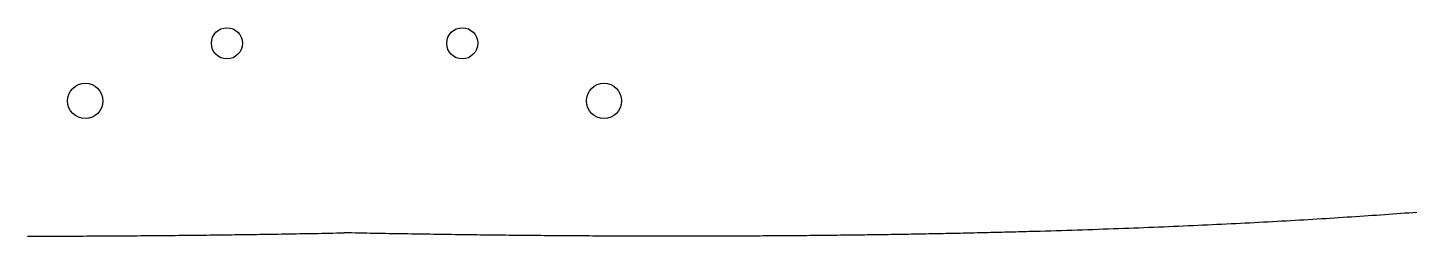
# Model space of a CAD drawing. Header units: millimetres. Extents: x 79 to 221, y -141 to -59.
# Drawn here: x 140.84 to 180.97, y -141.08 to -135.05 of the extents above; entities that cross this region are included whole.
import ezdxf

# ---------------------------------------------------------------- set-up
doc = ezdxf.new("R2010")
doc.units = ezdxf.units.MM
doc.layers.add('Edge.Cuts', color=254, linetype='CONTINUOUS', true_color=0xd0d2cd)

msp = doc.modelspace()

# ---------------------------------------------------------------- linework, layer by layer
at = {"layer": 'Edge.Cuts', "linetype": 'CONTINUOUS'}
for p, q in [((180.524533, -140.422899), (180.407767, -140.431403)), ((180.640831, -140.414354), (180.524533, -140.422899)), ((180.756664, -140.405768), (180.640831, -140.414354)), ((180.872032, -140.397142), (180.756664, -140.405768)), ((180.986937, -140.388476), (180.872032, -140.397142)), ((173.239437, -140.827383), (173.095033, -140.833115)), ((173.383322, -140.821594), (173.239437, -140.827383)), ((173.526689, -140.815746), (173.383322, -140.821594)), ((173.669537, -140.809842), (173.526689, -140.815746)), ((173.811869, -140.80388), (173.669537, -140.809842)), ((173.953686, -140.797862), (173.811869, -140.80388)), ((174.094987, -140.791787), (173.953686, -140.797862)), ((174.235774, -140.785656), (174.094987, -140.791787)), ((174.376049, -140.779469), (174.235774, -140.785656)), ((174.515811, -140.773227), (174.376049, -140.779469)), ((174.655063, -140.76693), (174.515811, -140.773227)), ((174.793804, -140.760578), (174.655063, -140.76693)), ((174.932036, -140.754171), (174.793804, -140.760578)), ((175.06976, -140.74771), (174.932036, -140.754171)), ((175.206977, -140.741195), (175.06976, -140.74771)), ((175.343687, -140.734626), (175.206977, -140.741195)), ((175.479892, -140.728004), (175.343687, -140.734626)), ((175.615593, -140.721329), (175.479892, -140.728004)), ((175.75079, -140.714601), (175.615593, -140.721329)), ((175.885484, -140.707821), (175.75079, -140.714601)), ((176.019677, -140.700989), (175.885484, -140.707821)), ((176.153369, -140.694105), (176.019677, -140.700989)), ((176.286562, -140.687169), (176.153369, -140.694105)), ((176.419256, -140.680182), (176.286562, -140.687169)), ((176.551451, -140.673145), (176.419256, -140.680182)), ((176.68315, -140.666056), (176.551451, -140.673145)), ((176.814354, -140.658918), (176.68315, -140.666056)), ((176.945062, -140.651729), (176.814354, -140.658918)), ((177.075276, -140.644491), (176.945062, -140.651729)), ((177.204997, -140.637203), (177.075276, -140.644491)), ((177.334226, -140.629867), (177.204997, -140.637203)), ((177.462963, -140.622481), (177.334226, -140.629867)), ((177.591211, -140.615047), (177.462963, -140.622481)), ((177.718969, -140.607565), (177.591211, -140.615047)), ((177.846239, -140.600036), (177.718969, -140.607565)), ((177.973021, -140.592458), (177.846239, -140.600036)), ((178.099317, -140.584834), (177.973021, -140.592458)), ((178.225127, -140.577162), (178.099317, -140.584834)), ((178.350453, -140.569444), (178.225127, -140.577162)), ((178.475295, -140.56168), (178.350453, -140.569444)), ((178.599654, -140.553869), (178.475295, -140.56168)), ((178.723532, -140.546013), (178.599654, -140.553869)), ((178.846929, -140.538112), (178.723532, -140.546013)), ((178.969846, -140.530166), (178.846929, -140.538112)), ((179.092284, -140.522174), (178.969846, -140.530166)), ((179.214245, -140.514139), (179.092284, -140.522174)), ((179.335728, -140.506059), (179.214245, -140.514139)), ((179.456735, -140.497935), (179.335728, -140.506059)), ((179.577267, -140.489768), (179.456735, -140.497935)), ((179.697325, -140.481557), (179.577267, -140.489768)), ((179.816909, -140.473304), (179.697325, -140.481557)), ((179.936022, -140.465008), (179.816909, -140.473304)), ((180.054663, -140.456669), (179.936022, -140.465008)), ((180.172833, -140.448289), (180.054663, -140.456669)), ((180.290535, -140.439867), (180.172833, -140.448289)), ((180.407767, -140.431403), (180.290535, -140.439867)), ((140.833398, -141.073812), (140.927304, -141.073752)), ((140.927304, -141.073752), (141.021354, -141.07367)), ((141.021354, -141.07367), (141.115549, -141.073568)), ((141.115549, -141.073568), (141.209888, -141.073445)), ((141.209888, -141.073445), (141.304372, -141.073302)), ((141.304372, -141.073302), (141.399, -141.073137)), ((141.399, -141.073137), (141.493774, -141.072951)), ((141.493774, -141.072951), (141.588692, -141.072745)), ((141.588692, -141.072745), (141.683756, -141.072517)), ((141.683756, -141.072517), (141.778965, -141.072269)), ((141.778965, -141.072269), (141.874319, -141.071999)), ((141.874319, -141.071999), (141.969818, -141.071709)), ((141.969818, -141.071709), (142.065463, -141.071397)), ((142.065463, -141.071397), (142.161254, -141.071064)), ((142.161254, -141.071064), (142.257191, -141.07071)), ((142.257191, -141.07071), (142.353273, -141.070335)), ((142.353273, -141.070335), (142.449501, -141.069938)), ((142.449501, -141.069938), (142.545876, -141.06952)), ((142.545876, -141.06952), (142.642396, -141.069081)), ((142.642396, -141.069081), (142.739063, -141.06862)), ((142.739063, -141.06862), (142.835876, -141.068138)), ((142.835876, -141.068138), (142.932836, -141.067634)), ((142.932836, -141.067634), (143.029943, -141.067109)), ((143.029943, -141.067109), (143.127196, -141.066562)), ((143.127196, -141.066562), (143.224596, -141.065994)), ((143.224596, -141.065994), (143.322143, -141.065404)), ((143.322143, -141.065404), (143.419837, -141.064792)), ((143.419837, -141.064792), (143.517679, -141.064159)), ((143.517679, -141.064159), (143.615667, -141.063504)), ((143.615667, -141.063504), (143.713803, -141.062827)), ((143.713803, -141.062827), (143.812087, -141.062128)), ((143.812087, -141.062128), (143.910518, -141.061408)), ((143.910518, -141.061408), (144.009097, -141.060665)), ((144.009097, -141.060665), (144.107824, -141.059901)), ((144.107824, -141.059901), (144.206699, -141.059114)), ((144.206699, -141.059114), (144.305722, -141.058306)), ((144.305722, -141.058306), (144.404893, -141.057476)), ((144.404893, -141.057476), (144.504212, -141.056623)), ((144.504212, -141.056623), (144.60368, -141.055749)), ((144.60368, -141.055749), (144.703296, -141.054852)), ((144.703296, -141.054852), (144.803061, -141.053933)), ((144.803061, -141.053933), (144.902975, -141.052992)), ((144.902975, -141.052992), (145.003037, -141.052028)), ((145.003037, -141.052028), (145.103248, -141.051042)), ((145.103248, -141.051042), (145.203609, -141.050034)), ((145.203609, -141.050034), (145.304119, -141.049004)), ((145.304119, -141.049004), (145.404778, -141.047951)), ((145.404778, -141.047951), (145.505586, -141.046875)), ((145.505586, -141.046875), (145.606544, -141.045777)), ((145.606544, -141.045777), (145.707651, -141.044657)), ((145.707651, -141.044657), (145.808908, -141.043514)), ((145.808908, -141.043514), (145.910316, -141.042348)), ((145.910316, -141.042348), (146.011873, -141.04116)), ((146.011873, -141.04116), (146.11358, -141.039949)), ((146.11358, -141.039949), (146.215437, -141.038715)), ((146.215437, -141.038715), (146.317444, -141.037459)), ((146.317444, -141.037459), (146.419602, -141.036179)), ((146.419602, -141.036179), (146.521911, -141.034877)), ((146.521911, -141.034877), (146.62437, -141.033552)), ((146.62437, -141.033552), (146.72698, -141.032204)), ((146.72698, -141.032204), (146.82974, -141.030833)), ((146.82974, -141.030833), (146.932652, -141.029439)), ((146.932652, -141.029439), (147.035714, -141.028022)), ((147.035714, -141.028022), (147.138928, -141.026582)), ((147.138928, -141.026582), (147.242293, -141.025119)), ((147.242293, -141.025119), (147.34581, -141.023632)), ((147.34581, -141.023632), (147.449478, -141.022123)), ((147.449478, -141.022123), (147.553297, -141.02059)), ((147.553297, -141.02059), (147.657268, -141.019034)), ((147.657268, -141.019034), (147.761391, -141.017455)), ((147.761391, -141.017455), (147.865666, -141.015852)), ((147.865666, -141.015852), (147.970093, -141.014226)), ((147.970093, -141.014226), (148.074673, -141.012576)), ((148.074673, -141.012576), (148.179404, -141.010903)), ((148.179404, -141.010903), (148.284288, -141.009207)), ((148.284288, -141.009207), (148.389324, -141.007487)), ((148.389324, -141.007487), (148.494513, -141.005743)), ((148.494513, -141.005743), (148.599855, -141.003976)), ((148.599855, -141.003976), (148.70535, -141.002185)), ((148.70535, -141.002185), (148.810997, -141.000371)), ((148.810997, -141.000371), (148.916798, -140.998533)), ((148.916798, -140.998533), (149.022751, -140.996671)), ((149.022751, -140.996671), (149.128858, -140.994785)), ((149.128858, -140.994785), (149.235118, -140.992875)), ((149.235118, -140.992875), (149.341532, -140.990942)), ((149.341532, -140.990942), (149.448099, -140.988984)), ((149.448099, -140.988984), (149.554821, -140.987003)), ((149.554821, -140.987003), (149.661695, -140.984997)), ((149.661695, -140.984997), (149.768724, -140.982968)), ((149.768724, -140.982968), (149.875907, -140.980915)), ((149.875907, -140.980915), (149.983244, -140.978837)), ((150.092684, -140.980956), (149.983244, -140.978837)), ((150.201963, -140.983051), (150.092684, -140.980956)), ((150.311083, -140.985121), (150.201963, -140.983051)), ((150.420042, -140.987167), (150.311083, -140.985121)), ((150.528841, -140.989189), (150.420042, -140.987167)), ((150.637481, -140.991187), (150.528841, -140.989189)), ((150.745961, -140.99316), (150.637481, -140.991187)), ((150.854281, -140.99511), (150.745961, -140.99316)), ((150.962442, -140.997035), (150.854281, -140.99511)), ((151.070443, -140.998937), (150.962442, -140.997035)), ((151.178285, -141.000814), (151.070443, -140.998937)), ((151.285969, -141.002667), (151.178285, -141.000814)), ((151.393493, -141.004497), (151.285969, -141.002667)), ((151.500858, -141.006303), (151.393493, -141.004497)), ((151.608065, -141.008085), (151.500858, -141.006303)), ((151.715113, -141.009843), (151.608065, -141.008085)), ((151.822002, -141.011577), (151.715113, -141.009843)), ((151.928733, -141.013288), (151.822002, -141.011577)), ((152.035306, -141.014975), (151.928733, -141.013288)), ((152.141721, -141.016638), (152.035306, -141.014975)), ((152.247977, -141.018278), (152.141721, -141.016638)), ((152.354076, -141.019894), (152.247977, -141.018278)), ((152.460017, -141.021486), (152.354076, -141.019894)), ((152.5658, -141.023056), (152.460017, -141.021486)), ((152.671426, -141.024601), (152.5658, -141.023056)), ((152.776894, -141.026124), (152.671426, -141.024601)), ((152.882205, -141.027623), (152.776894, -141.026124)), ((152.987359, -141.029098), (152.882205, -141.027623)), ((153.092355, -141.03055), (152.987359, -141.029098)), ((153.197195, -141.031979), (153.092355, -141.03055)), ((153.301878, -141.033385), (153.197195, -141.031979)), ((153.406404, -141.034768), (153.301878, -141.033385)), ((153.510773, -141.036127), (153.406404, -141.034768)), ((153.614986, -141.037464), (153.510773, -141.036127)), ((153.719043, -141.038777), (153.614986, -141.037464)), ((153.822943, -141.040068), (153.719043, -141.038777)), ((153.926687, -141.041335), (153.822943, -141.040068)), ((154.030275, -141.042579), (153.926687, -141.041335)), ((154.133708, -141.043801), (154.030275, -141.042579)), ((154.236984, -141.044999), (154.133708, -141.043801)), ((154.340105, -141.046175), (154.236984, -141.044999)), ((154.44307, -141.047328), (154.340105, -141.046175)), ((154.54588, -141.048459), (154.44307, -141.047328)), ((154.648534, -141.049566), (154.54588, -141.048459)), ((154.751034, -141.050651), (154.648534, -141.049566)), ((154.853378, -141.051713), (154.751034, -141.050651)), ((154.955567, -141.052753), (154.853378, -141.051713)), ((155.057602, -141.05377), (154.955567, -141.052753)), ((155.159481, -141.054764), (155.057602, -141.05377)), ((155.261206, -141.055736), (155.159481, -141.054764)), ((155.362777, -141.056686), (155.261206, -141.055736)), ((155.464193, -141.057613), (155.362777, -141.056686)), ((155.565455, -141.058518), (155.464193, -141.057613)), ((155.666563, -141.0594), (155.565455, -141.058518)), ((155.767517, -141.06026), (155.666563, -141.0594)), ((155.868317, -141.061098), (155.767517, -141.06026)), ((155.968963, -141.061914), (155.868317, -141.061098)), ((156.069455, -141.062707), (155.968963, -141.061914)), ((156.169794, -141.063479), (156.069455, -141.062707)), ((156.26998, -141.064228), (156.169794, -141.063479)), ((156.370012, -141.064955), (156.26998, -141.064228)), ((156.469891, -141.06566), (156.370012, -141.064955)), ((156.569617, -141.066344), (156.469891, -141.06566)), ((156.66919, -141.067005), (156.569617, -141.066344)), ((156.76861, -141.067644), (156.66919, -141.067005)), ((156.867878, -141.068262), (156.76861, -141.067644)), ((156.966993, -141.068857), (156.867878, -141.068262)), ((157.065955, -141.069431), (156.966993, -141.068857)), ((157.164765, -141.069983), (157.065955, -141.069431)), ((157.263423, -141.070513), (157.164765, -141.069983)), ((157.361929, -141.071022), (157.263423, -141.070513)), ((157.460283, -141.071509), (157.361929, -141.071022)), ((157.558484, -141.071974), (157.460283, -141.071509)), ((157.656534, -141.072418), (157.558484, -141.071974)), ((157.754433, -141.07284), (157.656534, -141.072418)), ((157.85218, -141.073241), (157.754433, -141.07284)), ((157.949775, -141.07362), (157.85218, -141.073241)), ((158.047219, -141.073978), (157.949775, -141.07362)), ((158.144512, -141.074315), (158.047219, -141.073978)), ((158.241654, -141.07463), (158.144512, -141.074315)), ((158.338645, -141.074924), (158.241654, -141.07463)), ((158.435485, -141.075197), (158.338645, -141.074924)), ((158.532175, -141.075448), (158.435485, -141.075197)), ((158.628714, -141.075678), (158.532175, -141.075448)), ((158.725102, -141.075887), (158.628714, -141.075678)), ((158.82134, -141.076075), (158.725102, -141.075887)), ((158.917428, -141.076242), (158.82134, -141.076075)), ((159.013366, -141.076388), (158.917428, -141.076242)), ((159.109154, -141.076513), (159.013366, -141.076388)), ((159.204791, -141.076617), (159.109154, -141.076513)), ((159.30028, -141.0767), (159.204791, -141.076617)), ((159.395618, -141.076762), (159.30028, -141.0767)), ((159.490807, -141.076803), (159.395618, -141.076762)), ((159.585846, -141.076824), (159.490807, -141.076803)), ((159.680737, -141.076823), (159.585846, -141.076824)), ((159.775478, -141.076802), (159.680737, -141.076823)), ((159.87007, -141.07676), (159.775478, -141.076802)), ((159.964513, -141.076698), (159.87007, -141.07676)), ((160.058807, -141.076615), (159.964513, -141.076698)), ((160.152953, -141.076512), (160.058807, -141.076615)), ((160.24695, -141.076388), (160.152953, -141.076512)), ((160.340799, -141.076243), (160.24695, -141.076388)), ((160.434499, -141.076078), (160.340799, -141.076243)), ((160.528051, -141.075892), (160.434499, -141.076078)), ((160.621455, -141.075687), (160.528051, -141.075892)), ((160.714711, -141.07546), (160.621455, -141.075687)), ((160.807819, -141.075214), (160.714711, -141.07546)), ((160.900779, -141.074947), (160.807819, -141.075214)), ((160.993592, -141.07466), (160.900779, -141.074947)), ((161.086257, -141.074353), (160.993592, -141.07466)), ((161.178775, -141.074026), (161.086257, -141.074353)), ((161.271145, -141.073678), (161.178775, -141.074026)), ((161.363369, -141.073311), (161.271145, -141.073678)), ((161.455445, -141.072923), (161.363369, -141.073311)), ((161.547374, -141.072516), (161.455445, -141.072923)), ((161.639157, -141.072088), (161.547374, -141.072516)), ((161.730793, -141.071641), (161.639157, -141.072088)), ((161.822282, -141.071173), (161.730793, -141.071641)), ((161.913625, -141.070686), (161.822282, -141.071173)), ((162.004822, -141.070179), (161.913625, -141.070686)), ((162.095872, -141.069652), (162.004822, -141.070179)), ((162.186776, -141.069106), (162.095872, -141.069652)), ((162.277535, -141.06854), (162.186776, -141.069106)), ((162.368147, -141.067954), (162.277535, -141.06854)), ((162.458614, -141.067349), (162.368147, -141.067954)), ((162.548935, -141.066724), (162.458614, -141.067349)), ((162.639111, -141.066079), (162.548935, -141.066724)), ((162.729141, -141.065415), (162.639111, -141.066079)), ((162.819026, -141.064731), (162.729141, -141.065415)), ((162.908766, -141.064029), (162.819026, -141.064731)), ((162.99836, -141.063306), (162.908766, -141.064029)), ((163.08781, -141.062565), (162.99836, -141.063306)), ((163.177115, -141.061804), (163.08781, -141.062565)), ((163.266276, -141.061023), (163.177115, -141.061804)), ((163.355292, -141.060224), (163.266276, -141.061023)), ((163.444163, -141.059405), (163.355292, -141.060224)), ((163.53289, -141.058567), (163.444163, -141.059405)), ((163.621473, -141.05771), (163.53289, -141.058567)), ((163.709912, -141.056834), (163.621473, -141.05771)), ((163.798207, -141.055939), (163.709912, -141.056834)), ((163.886358, -141.055025), (163.798207, -141.055939)), ((163.974365, -141.054092), (163.886358, -141.055025)), ((164.062229, -141.05314), (163.974365, -141.054092)), ((164.149949, -141.052169), (164.062229, -141.05314)), ((164.237526, -141.05118), (164.149949, -141.052169)), ((164.324959, -141.050171), (164.237526, -141.05118)), ((164.412249, -141.049144), (164.324959, -141.050171)), ((164.499397, -141.048098), (164.412249, -141.049144)), ((164.586401, -141.047033), (164.499397, -141.048098)), ((164.673263, -141.04595), (164.586401, -141.047033)), ((164.759982, -141.044848), (164.673263, -141.04595)), ((164.846559, -141.043727), (164.759982, -141.044848)), ((164.932993, -141.042588), (164.846559, -141.043727)), ((165.019285, -141.04143), (164.932993, -141.042588)), ((165.105434, -141.040254), (165.019285, -141.04143)), ((165.191442, -141.03906), (165.105434, -141.040254)), ((165.277307, -141.037847), (165.191442, -141.03906)), ((165.363031, -141.036615), (165.277307, -141.037847)), ((165.448613, -141.035366), (165.363031, -141.036615)), ((165.534053, -141.034098), (165.448613, -141.035366)), ((165.619352, -141.032812), (165.534053, -141.034098)), ((165.70451, -141.031508), (165.619352, -141.032812)), ((165.789526, -141.030185), (165.70451, -141.031508)), ((165.874401, -141.028844), (165.789526, -141.030185)), ((165.959136, -141.027486), (165.874401, -141.028844)), ((166.043729, -141.026109), (165.959136, -141.027486)), ((166.128181, -141.024714), (166.043729, -141.026109)), ((166.212493, -141.023302), (166.128181, -141.024714)), ((166.296665, -141.021871), (166.212493, -141.023302)), ((166.380696, -141.020423), (166.296665, -141.021871)), ((166.464586, -141.018956), (166.380696, -141.020423)), ((166.548337, -141.017472), (166.464586, -141.018956)), ((166.631947, -141.01597), (166.548337, -141.017472)), ((166.715418, -141.01445), (166.631947, -141.01597)), ((166.798748, -141.012913), (166.715418, -141.01445)), ((166.881939, -141.011358), (166.798748, -141.012913)), ((166.96499, -141.009785), (166.881939, -141.011358)), ((167.047902, -141.008195), (166.96499, -141.009785)), ((167.130675, -141.006587), (167.047902, -141.008195)), ((167.213308, -141.004962), (167.130675, -141.006587)), ((167.295802, -141.003319), (167.213308, -141.004962)), ((167.378157, -141.001659), (167.295802, -141.003319)), ((167.460374, -140.999981), (167.378157, -141.001659)), ((167.542451, -140.998286), (167.460374, -140.999981)), ((167.62439, -140.996574), (167.542451, -140.998286)), ((167.70619, -140.994844), (167.62439, -140.996574)), ((167.787852, -140.993097), (167.70619, -140.994844)), ((167.869376, -140.991333), (167.787852, -140.993097)), ((167.950761, -140.989552), (167.869376, -140.991333)), ((168.032009, -140.987754), (167.950761, -140.989552)), ((168.113118, -140.985938), (168.032009, -140.987754)), ((168.19409, -140.984106), (168.113118, -140.985938)), ((168.274924, -140.982256), (168.19409, -140.984106)), ((168.35562, -140.98039), (168.274924, -140.982256)), ((168.436179, -140.978506), (168.35562, -140.98039)), ((168.516601, -140.976606), (168.436179, -140.978506)), ((168.596885, -140.974689), (168.516601, -140.976606)), ((168.677033, -140.972755), (168.596885, -140.974689)), ((168.757043, -140.970804), (168.677033, -140.972755)), ((168.836916, -140.968837), (168.757043, -140.970804)), ((168.916653, -140.966853), (168.836916, -140.968837)), ((168.996253, -140.964852), (168.916653, -140.966853)), ((169.075717, -140.962834), (168.996253, -140.964852)), ((169.155044, -140.9608), (169.075717, -140.962834)), ((169.234235, -140.958749), (169.155044, -140.9608)), ((169.313289, -140.956682), (169.234235, -140.958749)), ((169.392208, -140.954599), (169.313289, -140.956682)), ((169.470991, -140.952499), (169.392208, -140.954599)), ((169.549637, -140.950382), (169.470991, -140.952499)), ((169.628149, -140.948249), (169.549637, -140.950382)), ((169.706524, -140.9461), (169.628149, -140.948249)), ((169.784765, -140.943935), (169.706524, -140.9461)), ((169.862869, -140.941753), (169.784765, -140.943935)), ((169.940839, -140.939555), (169.862869, -140.941753)), ((170.096373, -140.935111), (169.940839, -140.939555)), ((170.251368, -140.930602), (170.096373, -140.935111)), ((170.405824, -140.92603), (170.251368, -140.930602)), ((170.559743, -140.921393), (170.405824, -140.92603)), ((170.713125, -140.916693), (170.559743, -140.921393)), ((170.865971, -140.91193), (170.713125, -140.916693)), ((171.018283, -140.907104), (170.865971, -140.91193)), ((171.170061, -140.902216), (171.018283, -140.907104)), ((171.321306, -140.897265), (171.170061, -140.902216)), ((171.47202, -140.892253), (171.321306, -140.897265)), ((171.622202, -140.887178), (171.47202, -140.892253)), ((171.771854, -140.882043), (171.622202, -140.887178)), ((171.920978, -140.876846), (171.771854, -140.882043)), ((172.069573, -140.871589), (171.920978, -140.876846)), ((172.217641, -140.866272), (172.069573, -140.871589)), ((172.365183, -140.860894), (172.217641, -140.866272)), ((172.5122, -140.855457), (172.365183, -140.860894)), ((172.658692, -140.84996), (172.5122, -140.855457)), ((172.804661, -140.844404), (172.658692, -140.84996)), ((172.950108, -140.838789), (172.804661, -140.844404)), ((173.095033, -140.833115), (172.950108, -140.838789))]:
    msp.add_line(p, q, dxfattribs=at)
at = {"layer": 'Edge.Cuts'}
for centre, radius in [((146.6, -135.5), 0.449999), ((153.4, -135.5), 0.449999), ((142.505, -137.165), 0.51), ((157.495, -137.165), 0.51)]:
    msp.add_circle(centre, radius, dxfattribs=at)

doc.saveas('drawing.dxf')
